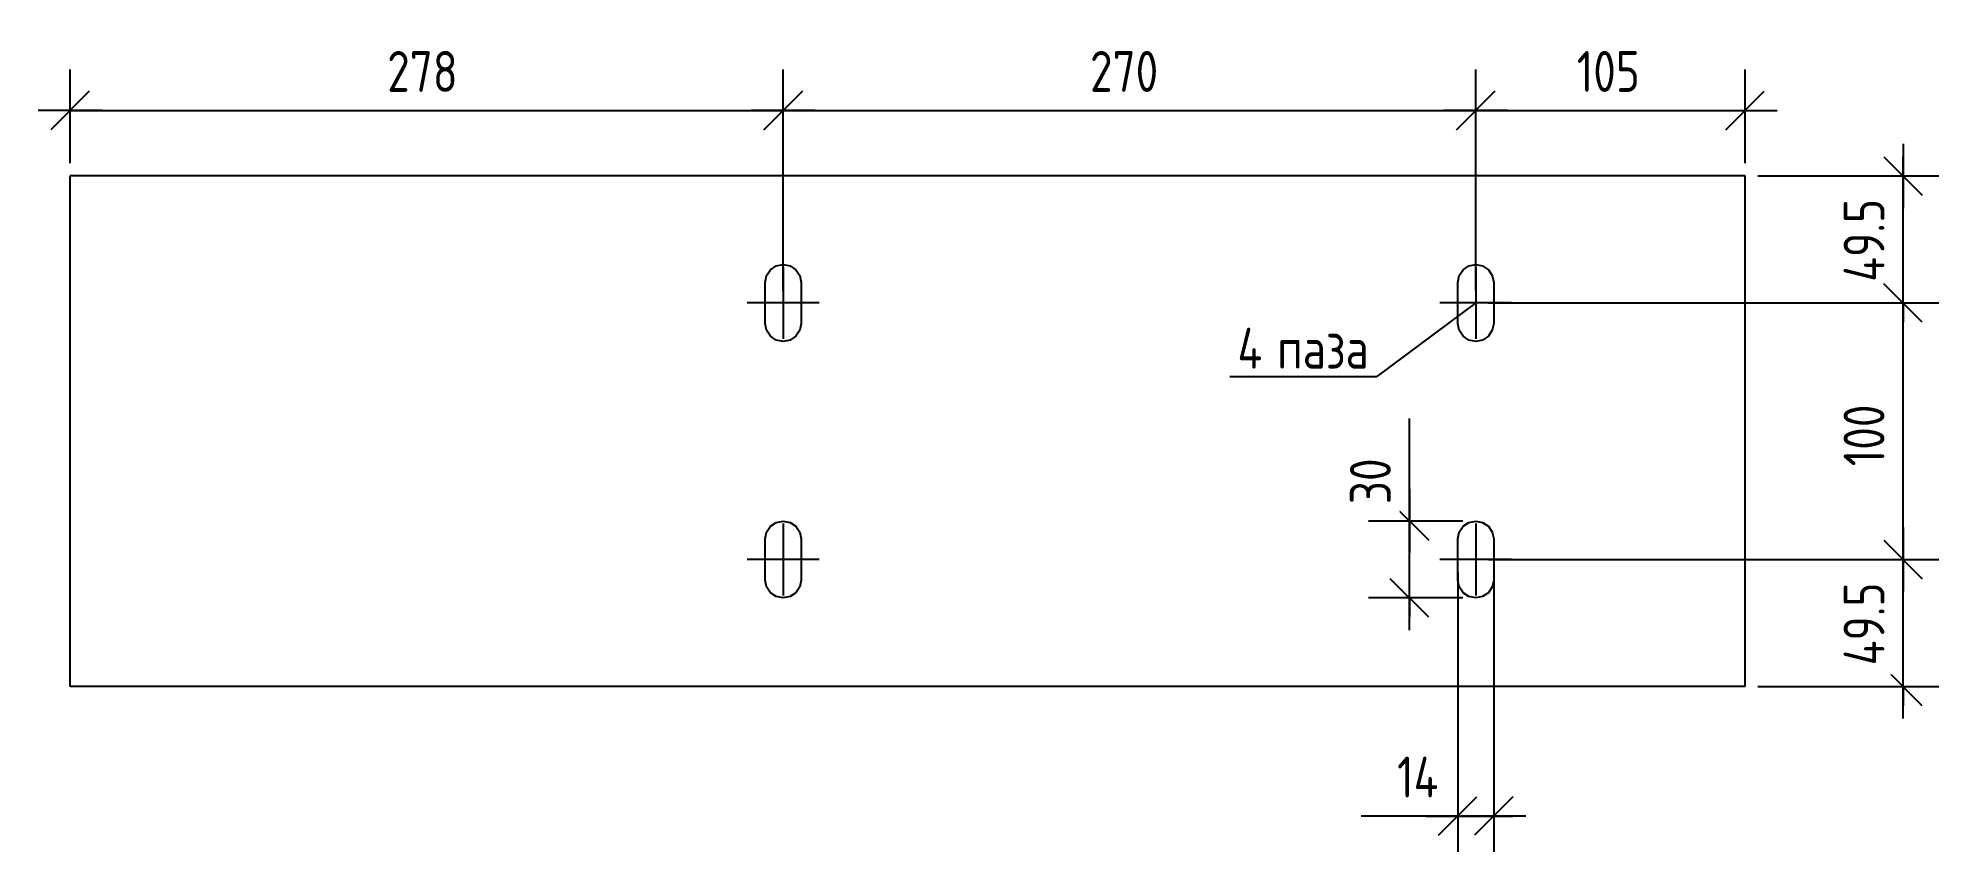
# Model space of a CAD drawing. Header units: millimetres. Extents: x 15 to 7172, y 15 to 332.
# Drawn here: x 15 to 756, y 15 to 332 of the extents above.
import ezdxf

# ---------------------------------------------------------------- set-up
doc = ezdxf.new("R2010")
doc.units = ezdxf.units.MM
for name, color, linetype in [('1', 7, 'Continuous'), ('17', 7, 'Continuous'), ('19', 7, 'Continuous'), ('20', 7, 'Continuous')]:
    doc.layers.add(name, color=color, linetype=linetype)
doc.styles.add('GOST type A', font='', dxfattribs={"height": 0.2})
doc.styles.get('GOST type A').set_extended_font_data('GOST type A')

msp = doc.modelspace()

# ---------------------------------------------------------------- linework, layer by layer
at = {"layer": '1'}
for p, q in [((680.5, 278.5), (27.5, 278.5)), ((27.5, 79.5), (27.5, 278.5)), ((680.5, 79.5), (680.5, 278.5)), ((680.5, 79.5), (27.5, 79.5))]:
    msp.add_line(p, q, dxfattribs=at)
at = {"layer": '17'}
for p in [(575.5, 229), (479.6, 200.38)]:
    msp.add_line(p, (537.01, 200.38), dxfattribs=at)
at = {"layer": '19'}
for p, q in [((27.5, 283.5), (27.5, 320)), ((305.5, 234), (305.5, 320)), ((305.5, 234), (305.5, 320)), ((575.5, 234), (575.5, 320)), ((575.5, 234), (575.5, 320)), ((680.5, 283.5), (680.5, 320)), ((35, 311.5), (20, 296.5)), ((313, 311.5), (298, 296.5)), ((298, 296.5), (313, 311.5)), ((583, 311.5), (568, 296.5)), ((568, 296.5), (583, 311.5)), ((673, 296.5), (688, 311.5)), ((40, 304), (15, 304)), ((27.5, 304), (20, 304)), ((27.5, 304), (305.5, 304)), ((318, 304), (293, 304)), ((293, 304), (318, 304)), ((305.5, 304), (298, 304)), ((305.5, 304), (575.5, 304)), ((305.5, 304), (313, 304)), ((588, 304), (563, 304)), ((563, 304), (588, 304)), ((575.5, 304), (568, 304)), ((575.5, 304), (680.5, 304)), ((575.5, 304), (583, 304)), ((668, 304), (693, 304)), ((680.5, 304), (688, 304)), ((742.11, 291), (742.11, 266)), ((734.61, 286), (749.61, 271)), ((742.11, 278.5), (742.11, 286)), ((685.5, 278.5), (756.11, 278.5)), ((742.11, 229), (742.11, 278.5)), ((742.11, 216.5), (742.11, 241.5)), ((742.11, 216.5), (742.11, 241.5)), ((749.61, 221.5), (734.61, 236.5)), ((742.11, 229), (742.11, 236.5)), ((580.5, 229), (756.11, 229)), ((580.5, 229), (756.11, 229)), ((742.11, 229), (742.11, 221.5)), ((742.11, 129), (742.11, 229)), ((549.66, 144), (549.66, 183.99)), ((549.66, 144), (549.66, 176.49)), ((549.66, 156.5), (549.66, 131.5)), ((542.16, 151.5), (557.16, 136.5)), ((570.5, 144), (533.66, 144)), ((549.66, 114), (549.66, 144)), ((742.11, 141.5), (742.11, 116.5)), ((742.11, 141.5), (742.11, 116.5)), ((734.61, 136.5), (749.61, 121.5)), ((734.61, 136.5), (749.61, 121.5)), ((742.11, 129), (742.11, 136.5)), ((549.66, 101.5), (549.66, 126.5)), ((580.5, 129), (756.11, 129)), ((580.5, 129), (756.11, 129)), ((742.11, 129), (742.11, 121.5)), ((742.11, 79.5), (742.11, 129)), ((557.16, 106.5), (542.16, 121.5)), ((568.5, 124), (568.5, 15)), ((582.5, 124), (582.5, 15)), ((570.5, 114), (533.66, 114)), ((549.66, 114), (549.66, 106.5)), ((742.11, 67), (742.11, 92)), ((749.61, 72), (734.61, 87)), ((685.5, 79.5), (756.11, 79.5)), ((742.11, 79.5), (742.11, 72)), ((561, 21.5), (576, 36.5)), ((590, 36.5), (575, 21.5)), ((568.5, 29), (530.8, 29)), ((568.5, 29), (538.3, 29)), ((556, 29), (581, 29)), ((568.5, 29), (582.5, 29)), ((595, 29), (570, 29)), ((582.5, 29), (590, 29))]:
    msp.add_line(p, q, dxfattribs=at)
at = {"layer": '20'}
for p, q in [((298.5, 237), (299.03, 239.68)), ((299.03, 239.68), (300.55, 241.95)), ((300.55, 241.95), (302.82, 243.47)), ((302.82, 243.47), (305.5, 244)), ((305.5, 244), (305.5, 244)), ((305.5, 244), (308.18, 243.47)), ((305.5, 243), (305.5, 215)), ((308.18, 243.47), (310.45, 241.95)), ((310.45, 241.95), (311.97, 239.68)), ((311.97, 239.68), (312.5, 237)), ((568.5, 237), (569.03, 239.68)), ((569.03, 239.68), (570.55, 241.95)), ((570.55, 241.95), (572.82, 243.47)), ((572.82, 243.47), (575.5, 244)), ((575.5, 244), (575.5, 244)), ((575.5, 244), (578.18, 243.47)), ((575.5, 243), (575.5, 215)), ((578.18, 243.47), (580.45, 241.95)), ((580.45, 241.95), (581.97, 239.68)), ((581.97, 239.68), (582.5, 237)), ((298.5, 221), (298.5, 237)), ((312.5, 237), (312.5, 221)), ((568.5, 221), (568.5, 237)), ((582.5, 237), (582.5, 221)), ((319.5, 229), (291.5, 229)), ((589.5, 229), (561.5, 229)), ((299.03, 218.32), (298.5, 221)), ((300.55, 216.05), (299.03, 218.32)), ((302.82, 214.53), (300.55, 216.05)), ((310.45, 216.05), (308.18, 214.53)), ((311.97, 218.32), (310.45, 216.05)), ((312.5, 221), (311.97, 218.32)), ((569.03, 218.32), (568.5, 221)), ((570.55, 216.05), (569.03, 218.32)), ((572.82, 214.53), (570.55, 216.05)), ((580.45, 216.05), (578.18, 214.53)), ((581.97, 218.32), (580.45, 216.05)), ((582.5, 221), (581.97, 218.32)), ((305.5, 214), (302.82, 214.53)), ((308.18, 214.53), (305.5, 214)), ((305.5, 214), (305.5, 214)), ((575.5, 214), (572.82, 214.53)), ((578.18, 214.53), (575.5, 214)), ((575.5, 214), (575.5, 214)), ((299.03, 139.68), (300.55, 141.95)), ((300.55, 141.95), (302.82, 143.47)), ((302.82, 143.47), (305.5, 144)), ((305.5, 144), (305.5, 144)), ((305.5, 144), (308.18, 143.47)), ((305.5, 143), (305.5, 115)), ((308.18, 143.47), (310.45, 141.95)), ((310.45, 141.95), (311.97, 139.68)), ((569.03, 139.68), (570.55, 141.95)), ((570.55, 141.95), (572.82, 143.47)), ((572.82, 143.47), (575.5, 144)), ((575.5, 144), (575.5, 144)), ((575.5, 144), (578.18, 143.47)), ((575.5, 143), (575.5, 115)), ((578.18, 143.47), (580.45, 141.95)), ((580.45, 141.95), (581.97, 139.68)), ((298.5, 137), (299.03, 139.68)), ((298.5, 121), (298.5, 137)), ((311.97, 139.68), (312.5, 137)), ((312.5, 137), (312.5, 121)), ((568.5, 137), (569.03, 139.68)), ((568.5, 121), (568.5, 137)), ((581.97, 139.68), (582.5, 137)), ((582.5, 137), (582.5, 121)), ((319.5, 129), (291.5, 129)), ((589.5, 129), (561.5, 129)), ((299.03, 118.32), (298.5, 121)), ((312.5, 121), (311.97, 118.32)), ((569.03, 118.32), (568.5, 121)), ((582.5, 121), (581.97, 118.32)), ((300.55, 116.05), (299.03, 118.32)), ((302.82, 114.53), (300.55, 116.05)), ((305.5, 114), (302.82, 114.53)), ((308.18, 114.53), (305.5, 114)), ((305.5, 114), (305.5, 114)), ((310.45, 116.05), (308.18, 114.53)), ((311.97, 118.32), (310.45, 116.05)), ((570.55, 116.05), (569.03, 118.32)), ((572.82, 114.53), (570.55, 116.05)), ((575.5, 114), (572.82, 114.53)), ((578.18, 114.53), (575.5, 114)), ((575.5, 114), (575.5, 114)), ((580.45, 116.05), (578.18, 114.53)), ((581.97, 118.32), (580.45, 116.05))]:
    msp.add_line(p, q, dxfattribs=at)

# ---------------------------------------------------------------- texts
at = {"layer": '17', "style": 'GOST type A'}
for s, height, p in [('4', 15.95, (482.6, 203.38)), ('паза', 15.951, (498.09, 203.38))]:
    msp.add_text(s, height=height, dxfattribs=at).set_placement(p)

# ---------------------------------------------------------------- wipeouts: each hides what was drawn before it
for points in [[(185.36, 307.75), (185.36, 332.25), (147.64, 332.25), (147.64, 307.75)], [(459.36, 307.75), (459.36, 332.25), (421.64, 332.25), (421.64, 307.75)], [(644.6, 307.75), (644.6, 332.25), (611.4, 332.25), (611.4, 307.75)], [(738.36, 196.15), (713.86, 196.15), (713.86, 161.85), (738.36, 161.85)]]:
    msp.add_wipeout(points).dxf.layer = '19'

# ---------------------------------------------------------------- next in the draw order: texts
at = {"layer": '19', "style": 'GOST type A'}
for s, p in [('278', (151.14, 311.25)), ('270', (425.14, 311.25)), ('105', (614.9, 311.25))]:
    msp.add_text(s, height=15.951, dxfattribs=at).set_placement(p)
msp.add_text('100', height=15.951, rotation=90.00021, dxfattribs=at).set_placement((734.86, 165.35))

# ---------------------------------------------------------------- next in the draw order: wipeouts: each hides what was drawn before it
for points in [[(738.36, 273.75), (713.86, 273.75), (713.86, 233.75), (738.36, 233.75)], [(545.91, 173.43), (521.41, 173.43), (521.41, 147.06), (545.91, 147.06)], [(738.36, 124.25), (713.86, 124.25), (713.86, 84.25), (738.36, 84.25)], [(565.44, 32.75), (565.44, 57.25), (541.36, 57.25), (541.36, 32.75)]]:
    msp.add_wipeout(points).dxf.layer = '19'

# ---------------------------------------------------------------- next in the draw order: linework, layer by layer
at = {"layer": '19'}
msp.add_line((749.61, 221.5), (734.61, 236.5), dxfattribs=at)

# ---------------------------------------------------------------- next in the draw order: texts
at = {"layer": '19', "style": 'GOST type A'}
for s, p in [('49.5', (734.86, 237.25)), ('30', (542.41, 150.56)), ('49.5', (734.86, 87.75))]:
    msp.add_text(s, height=15.951, rotation=90.00021, dxfattribs=at).set_placement(p)
msp.add_text('14', height=15.951, dxfattribs=at).set_placement((544.86, 36.25))

doc.saveas('drawing.dxf')
